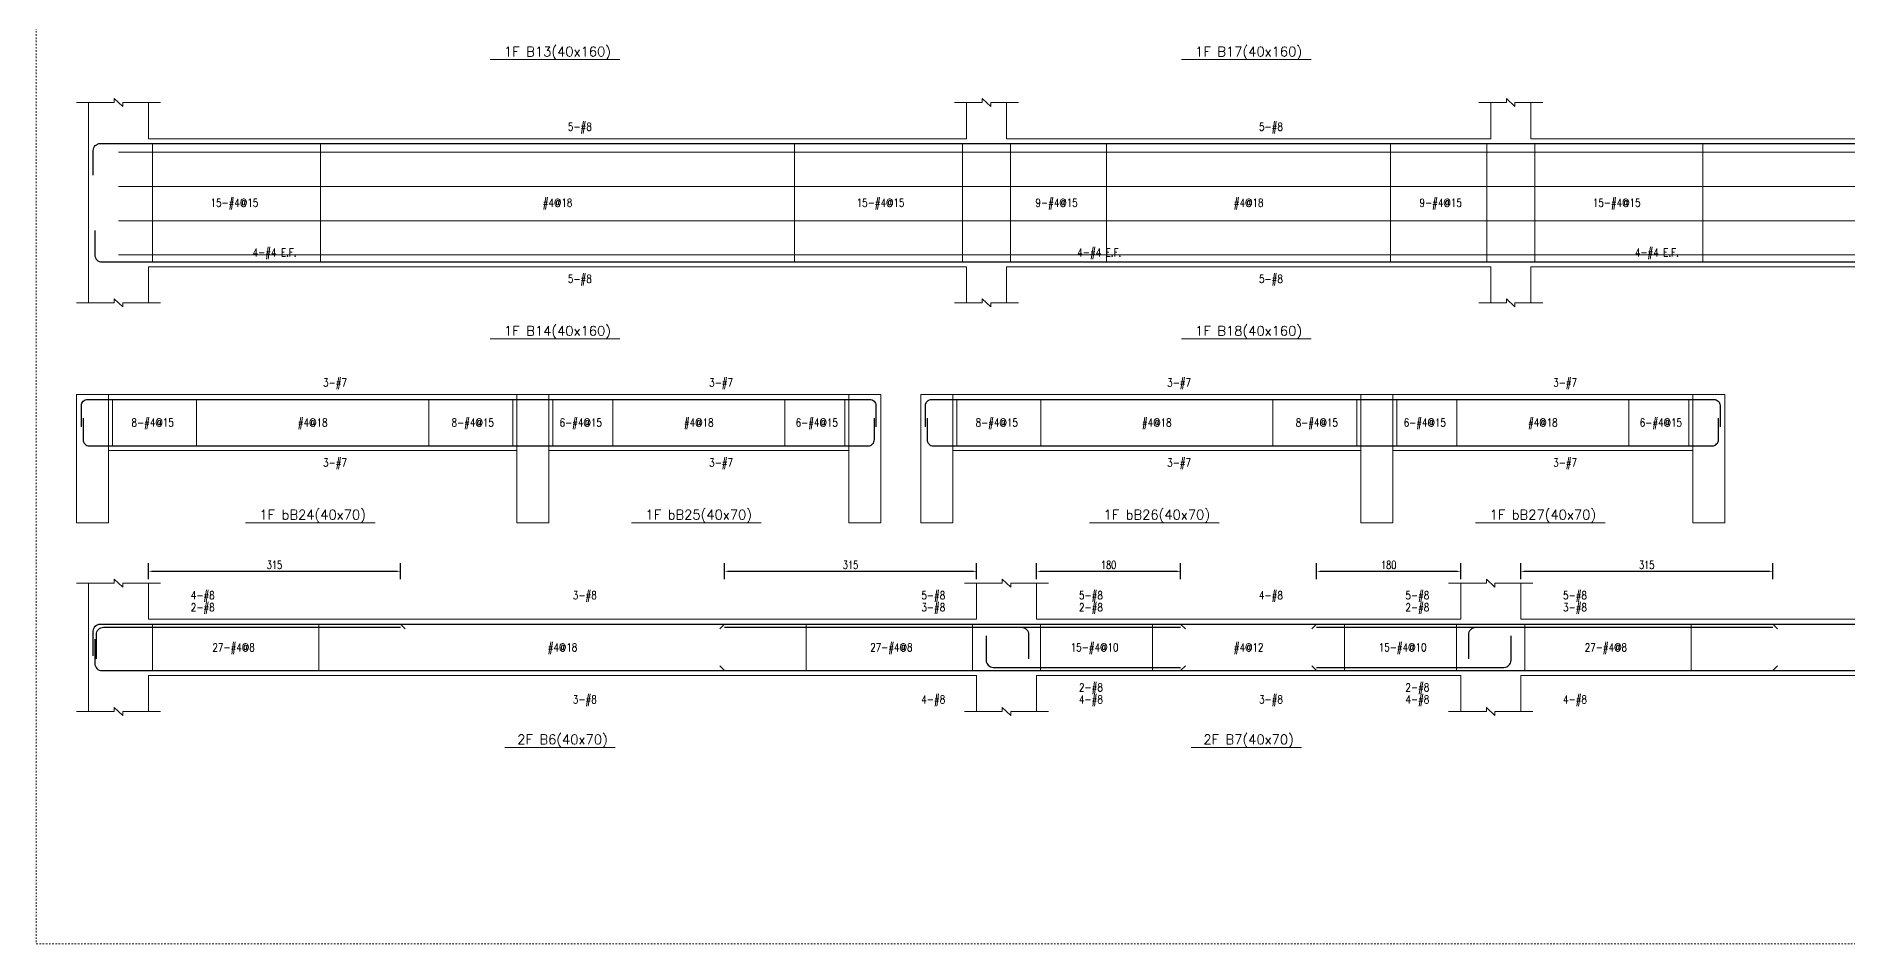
# Model space of a CAD drawing. Header units: millimetres. Extents: x 50 to 17750, y -6050 to -1000.
# Drawn here: x 50 to 2314, y -3500 to -2367 of the extents above; entities that cross this region are included whole.
import ezdxf
from ezdxf.enums import TextEntityAlignment as Align

# ---------------------------------------------------------------- set-up
doc = ezdxf.new("R2010")
doc.units = ezdxf.units.MM
doc.linetypes.add('DOT', pattern=[4, 2, -2])
for name, color, linetype in [('主筋文字', 3, 'Continuous'), ('主筋文字引線', 3, 'Continuous'), ('主筋線', 1, 'Continuous'), ('剪力筋文字', 3, 'Continuous'), ('剪力筋文字引線', 3, 'Continuous'), ('剪力筋線', 3, 'Continuous'), ('圖框', 132, 'DOT'), ('尺寸標註-字串', 4, 'Continuous'), ('扭力筋文字', 3, 'Continuous'), ('扭力筋文字引線', 3, 'Continuous'), ('扭力筋線', 2, 'Continuous'), ('梁柱截斷記號', 3, 'Continuous'), ('梁跨名稱', 3, 'Continuous'), ('梁跨名稱底線', 3, 'Continuous'), ('邊界線', 3, 'Continuous'), ('邊界線-梁支撐外線', 3, 'Continuous')]:
    doc.layers.add(name, color=color, linetype=linetype)
doc.styles.add('note', font='romans', dxfattribs={"width": 0.75, "height": 10})
doc.styles.add('romanc', font='romanc.shx', dxfattribs={"height": 0.2, "bigfont": 'chineset.shx'})
doc.styles.add('romans', font='romans.shx', dxfattribs={"height": 0.2, "bigfont": 'chineset.shx'})
doc.dimstyles.new('BeamRebarDim', dxfattribs={"dimtxt": 12, "dimasz": 4.5, "dimexe": 10, "dimexo": 1, "dimgap": 3, "dimtad": 1, "dimdec": 0, "dimdsep": 46, "dimtxsty": 'note', "dimcen": 2.5, "dimclrd": 256, "dimclre": 256, "dimclrt": 256, "dimadec": 0, "dimazin": 0, "dimtfac": 1, "dimtmove": 0, "dimatfit": 3, "dimfxl": 1, "dimtolj": 1, "dimarcsym": 0})

# ---------------------------------------------------------------- blocks, each defined once
blk = doc.blocks.new('*D18')
at = {"layer": 'Defpoints', "color": 0}
for p in [(190.234375, -3045.84375), (505.234375, -3034.84375), (505.234375, -3045.84375)]:
    blk.add_point(p, dxfattribs=at)
at = {"layer": '尺寸標註-字串', "lineweight": -2}
for p, q in [((190.234375, -3044.84375), (190.234375, -3024.84375)), ((505.234375, -3044.84375), (505.234375, -3024.84375)), ((194.734375, -3034.84375), (500.734375, -3034.84375))]:
    blk.add_line(p, q, dxfattribs=at)
at = {"layer": '尺寸標註-字串'}
for points in [[(194.734375, -3034.09375), (194.734375, -3035.59375), (190.234375, -3034.84375)], [(500.734375, -3035.59375), (500.734375, -3034.09375), (505.234375, -3034.84375)]]:
    blk.add_solid(points, dxfattribs=at)
at = {"layer": '尺寸標註-字串', "insert": (347.734375, -3026.79875), "char_height": 10, "attachment_point": 5, "style": 'note'}
blk.add_mtext('\\A1;315', dxfattribs=at)
blk = doc.blocks.new('*D19')
at = {"layer": 'Defpoints', "color": 0}
for p in [(910.234375, -3045.84375), (1225.234375, -3034.84375), (1225.234375, -3045.84375)]:
    blk.add_point(p, dxfattribs=at)
at = {"layer": '尺寸標註-字串', "lineweight": -2}
for p, q in [((910.234375, -3044.84375), (910.234375, -3024.84375)), ((1225.234375, -3044.84375), (1225.234375, -3024.84375)), ((914.734375, -3034.84375), (1220.734375, -3034.84375))]:
    blk.add_line(p, q, dxfattribs=at)
at = {"layer": '尺寸標註-字串'}
for points in [[(914.734375, -3034.09375), (914.734375, -3035.59375), (910.234375, -3034.84375)], [(1220.734375, -3035.59375), (1220.734375, -3034.09375), (1225.234375, -3034.84375)]]:
    blk.add_solid(points, dxfattribs=at)
at = {"layer": '尺寸標註-字串', "insert": (1067.734375, -3026.79875), "char_height": 10, "attachment_point": 5, "style": 'note'}
blk.add_mtext('\\A1;315', dxfattribs=at)
blk = doc.blocks.new('*D20')
at = {"layer": 'Defpoints', "color": 0}
for p in [(1300.234375, -3045.84375), (1480.234375, -3034.84375), (1480.234375, -3045.84375)]:
    blk.add_point(p, dxfattribs=at)
at = {"layer": '尺寸標註-字串', "lineweight": -2}
for p, q in [((1300.234375, -3044.84375), (1300.234375, -3024.84375)), ((1480.234375, -3044.84375), (1480.234375, -3024.84375)), ((1304.734375, -3034.84375), (1475.734375, -3034.84375))]:
    blk.add_line(p, q, dxfattribs=at)
at = {"layer": '尺寸標註-字串'}
for points in [[(1304.734375, -3034.09375), (1304.734375, -3035.59375), (1300.234375, -3034.84375)], [(1475.734375, -3035.59375), (1475.734375, -3034.09375), (1480.234375, -3034.84375)]]:
    blk.add_solid(points, dxfattribs=at)
at = {"layer": '尺寸標註-字串', "insert": (1390.234375, -3026.79875), "char_height": 10, "attachment_point": 5, "style": 'note'}
blk.add_mtext('\\A1;180', dxfattribs=at)
blk = doc.blocks.new('*D21')
at = {"layer": 'Defpoints', "color": 0}
for p in [(1650.234375, -3045.84375), (1830.234375, -3034.84375), (1830.234375, -3045.84375)]:
    blk.add_point(p, dxfattribs=at)
at = {"layer": '尺寸標註-字串', "lineweight": -2}
for p, q in [((1650.234375, -3044.84375), (1650.234375, -3024.84375)), ((1830.234375, -3044.84375), (1830.234375, -3024.84375)), ((1654.734375, -3034.84375), (1825.734375, -3034.84375))]:
    blk.add_line(p, q, dxfattribs=at)
at = {"layer": '尺寸標註-字串'}
for points in [[(1654.734375, -3034.09375), (1654.734375, -3035.59375), (1650.234375, -3034.84375)], [(1825.734375, -3035.59375), (1825.734375, -3034.09375), (1830.234375, -3034.84375)]]:
    blk.add_solid(points, dxfattribs=at)
at = {"layer": '尺寸標註-字串', "insert": (1740.234375, -3026.79875), "char_height": 10, "attachment_point": 5, "style": 'note'}
blk.add_mtext('\\A1;180', dxfattribs=at)
blk = doc.blocks.new('*D22')
at = {"layer": 'Defpoints', "color": 0}
for p in [(1905.234375, -3045.84375), (2220.234375, -3034.84375), (2220.234375, -3045.84375)]:
    blk.add_point(p, dxfattribs=at)
at = {"layer": '尺寸標註-字串', "lineweight": -2}
for p, q in [((1905.234375, -3044.84375), (1905.234375, -3024.84375)), ((2220.234375, -3044.84375), (2220.234375, -3024.84375)), ((1909.734375, -3034.84375), (2215.734375, -3034.84375))]:
    blk.add_line(p, q, dxfattribs=at)
at = {"layer": '尺寸標註-字串'}
for points in [[(1909.734375, -3034.09375), (1909.734375, -3035.59375), (1905.234375, -3034.84375)], [(2215.734375, -3035.59375), (2215.734375, -3034.09375), (2220.234375, -3034.84375)]]:
    blk.add_solid(points, dxfattribs=at)
at = {"layer": '尺寸標註-字串', "insert": (2062.734375, -3026.79875), "char_height": 10, "attachment_point": 5, "style": 'note'}
blk.add_mtext('\\A1;315', dxfattribs=at)

msp = doc.modelspace()

# ---------------------------------------------------------------- linework, layer by layer
at = {"layer": '主筋文字引線', "lineweight": 5}
for points in [[(701.5, -2500.5, 0, 1.5, 0), (701.5, -2496, 0, 0, 0), (701.5, -2479.5, 0, 0, 0), (711.5, -2479.5, 0, 0, 0)], [(1565.2, -2500.5, 0, 1.5, 0), (1565.2, -2496, 0, 0, 0), (1565.2, -2479.5, 0, 0, 0), (1575.2, -2479.5, 0, 0, 0)], [(701.5, -2648.5, 0, 1.5, 0), (701.5, -2653, 0, 0, 0), (701.5, -2669.5, 0, 0, 0), (711.5, -2669.5, 0, 0, 0)], [(1565.2, -2648.5, 0, 1.5, 0), (1565.2, -2653, 0, 0, 0), (1565.2, -2669.5, 0, 0, 0), (1575.2, -2669.5, 0, 0, 0)], [(395.5, -2820.1, 0, 1.5, 0), (395.5, -2815.6, 0, 0, 0), (395.5, -2799.1, 0, 0, 0), (405.5, -2799.1, 0, 0, 0)], [(878, -2820.1, 0, 1.5, 0), (878, -2815.6, 0, 0, 0), (878, -2799.1, 0, 0, 0), (888, -2799.1, 0, 0, 0)], [(1450.4, -2820.1, 0, 1.5, 0), (1450.4, -2815.6, 0, 0, 0), (1450.4, -2799.1, 0, 0, 0), (1460.4, -2799.1, 0, 0, 0)], [(1932.9, -2820.1, 0, 1.5, 0), (1932.9, -2815.6, 0, 0, 0), (1932.9, -2799.1, 0, 0, 0), (1942.9, -2799.1, 0, 0, 0)], [(395.5, -2878.1, 0, 1.5, 0), (395.5, -2882.6, 0, 0, 0), (395.5, -2899.1, 0, 0, 0), (405.5, -2899.1, 0, 0, 0)], [(878, -2878.1, 0, 1.5, 0), (878, -2882.6, 0, 0, 0), (878, -2899.1, 0, 0, 0), (888, -2899.1, 0, 0, 0)], [(1450.4, -2878.1, 0, 1.5, 0), (1450.4, -2882.6, 0, 0, 0), (1450.4, -2899.1, 0, 0, 0), (1460.4, -2899.1, 0, 0, 0)], [(1932.9, -2878.1, 0, 1.5, 0), (1932.9, -2882.6, 0, 0, 0), (1932.9, -2899.1, 0, 0, 0), (1942.9, -2899.1, 0, 0, 0)], [(230.2, -3100.8, 0, 1.5, 0), (230.2, -3096.3, 0, 0, 0), (230.2, -3064.8, 0, 0, 0), (240.2, -3064.8, 0, 0, 0)], [(707.7, -3100.8, 0, 1.5, 0), (707.7, -3096.3, 0, 0, 0), (707.7, -3064.8, 0, 0, 0), (717.7, -3064.8, 0, 0, 0)], [(1140.2, -3100.8, 0, 1.5, 0), (1140.2, -3096.3, 0, 0, 0), (1140.2, -3064.8, 0, 0, 0), (1153.2, -3064.8, 0, 0, 0)], [(1340.2, -3100.8, 0, 1.5, 0), (1340.2, -3096.3, 0, 0, 0), (1340.2, -3064.8, 0, 0, 0), (1350.2, -3064.8, 0, 0, 0)], [(1565.2, -3100.8, 0, 1.5, 0), (1565.2, -3096.3, 0, 0, 0), (1565.2, -3064.8, 0, 0, 0), (1575.2, -3064.8, 0, 0, 0)], [(1745.2, -3100.8, 0, 1.5, 0), (1745.2, -3096.3, 0, 0, 0), (1745.2, -3064.8, 0, 0, 0), (1758.2, -3064.8, 0, 0, 0)], [(1945.2, -3100.8, 0, 1.5, 0), (1945.2, -3096.3, 0, 0, 0), (1945.2, -3064.8, 0, 0, 0), (1955.2, -3064.8, 0, 0, 0)], [(230.2, -3104.8, 0, 1.5, 0), (230.2, -3100.3, 0, 0, 0), (230.2, -3079.8, 0, 0, 0), (240.2, -3079.8, 0, 0, 0)], [(1140.2, -3104.8, 0, 1.5, 0), (1140.2, -3100.3, 0, 0, 0), (1140.2, -3079.8, 0, 0, 0), (1153.2, -3079.8, 0, 0, 0)], [(1340.2, -3104.8, 0, 1.5, 0), (1340.2, -3100.3, 0, 0, 0), (1340.2, -3079.8, 0, 0, 0), (1350.2, -3079.8, 0, 0, 0)], [(1745.2, -3104.8, 0, 1.5, 0), (1745.2, -3100.3, 0, 0, 0), (1745.2, -3079.8, 0, 0, 0), (1758.2, -3079.8, 0, 0, 0)], [(1945.2, -3104.8, 0, 1.5, 0), (1945.2, -3100.3, 0, 0, 0), (1945.2, -3079.8, 0, 0, 0), (1955.2, -3079.8, 0, 0, 0)], [(707.7, -3158.8, 0, 1.5, 0), (707.7, -3163.3, 0, 0, 0), (707.7, -3194.8, 0, 0, 0), (717.7, -3194.8, 0, 0, 0)], [(1140.2, -3158.8, 0, 1.5, 0), (1140.2, -3163.3, 0, 0, 0), (1140.2, -3194.8, 0, 0, 0), (1153.2, -3194.8, 0, 0, 0)], [(1340.2, -3154.8, 0, 1.5, 0), (1340.2, -3159.3, 0, 0, 0), (1340.2, -3179.8, 0, 0, 0), (1350.2, -3179.8, 0, 0, 0)], [(1340.2, -3158.8, 0, 1.5, 0), (1340.2, -3163.3, 0, 0, 0), (1340.2, -3194.8, 0, 0, 0), (1350.2, -3194.8, 0, 0, 0)], [(1565.2, -3158.8, 0, 1.5, 0), (1565.2, -3163.3, 0, 0, 0), (1565.2, -3194.8, 0, 0, 0), (1575.2, -3194.8, 0, 0, 0)], [(1745.2, -3154.8, 0, 1.5, 0), (1745.2, -3159.3, 0, 0, 0), (1745.2, -3179.8, 0, 0, 0), (1758.2, -3179.8, 0, 0, 0)], [(1745.2, -3158.8, 0, 1.5, 0), (1745.2, -3163.3, 0, 0, 0), (1745.2, -3194.8, 0, 0, 0), (1758.2, -3194.8, 0, 0, 0)], [(1945.2, -3158.8, 0, 1.5, 0), (1945.2, -3163.3, 0, 0, 0), (1945.2, -3194.8, 0, 0, 0), (1955.2, -3194.8, 0, 0, 0)]]:
    msp.add_lwpolyline(points, format="xyseb", dxfattribs=at)
at = {"layer": '主筋線', "lineweight": 30}
for points in [[(121.2, -2539.9), (121.2, -2509.4, -0.414214), (130.1, -2500.5), (190.2, -2500.5)], [(123.2, -2609.2), (123.2, -2639.6, 0.414214), (132.1, -2648.5), (190.2, -2648.5)], [(106.5, -2854.5), (106.5, -2827.8, -0.414214), (114.3, -2820.1), (140.5, -2820.1)], [(1065.5, -2820.1), (1091.7, -2820.1, -0.414214), (1099.5, -2827.8), (1099.5, -2854.5)], [(1161.4, -2854.5), (1161.4, -2827.8, -0.414214), (1169.2, -2820.1), (1195.4, -2820.1)], [(2120.4, -2820.1), (2146.6, -2820.1, -0.414214), (2154.4, -2827.8), (2154.4, -2854.5)], [(108.5, -2843.7), (108.5, -2870.3, 0.414214), (116.3, -2878.1), (140.5, -2878.1)], [(1065.5, -2878.1), (1089.7, -2878.1, 0.414214), (1097.5, -2870.3), (1097.5, -2843.7)], [(1163.4, -2843.7), (1163.4, -2870.3, 0.414214), (1171.2, -2878.1), (1195.4, -2878.1)], [(2120.4, -2878.1), (2144.6, -2878.1, 0.414214), (2152.4, -2870.3), (2152.4, -2843.7)], [(121.2, -3140.2), (121.2, -3109.7, -0.414214), (130.1, -3100.8), (190.2, -3100.8)], [(123.2, -3119.5), (123.2, -3150, 0.414214), (132.1, -3158.8), (190.2, -3158.8)], [(125.2, -3144.2), (125.2, -3113.7, -0.414214), (134.1, -3104.8), (190.2, -3104.8)], [(1225.2, -3104.8), (1281.3, -3104.8, -0.414214), (1290.2, -3113.7), (1290.2, -3144.2)], [(1237.2, -3115.5), (1237.2, -3146, 0.414214), (1246.1, -3154.8), (1300.2, -3154.8)], [(1830.2, -3154.8), (1884.3, -3154.8, 0.414214), (1893.2, -3146), (1893.2, -3115.5)], [(1840.2, -3144.2), (1840.2, -3113.7, -0.414214), (1849.1, -3104.8), (1905.2, -3104.8)]]:
    msp.add_lwpolyline(points, format="xyb", dxfattribs=at)
for points in [[(190.2, -2500.5), (1212.7, -2500.5)], [(1212.7, -2500.5), (1262.7, -2500.5)], [(1212.7, -2500.5), (1262.7, -2500.5)], [(1262.7, -2500.5), (1867.7, -2500.5)], [(1867.7, -2500.5), (1917.7, -2500.5)], [(1867.7, -2500.5), (1917.7, -2500.5)], [(1917.7, -2500.5), (2940.2, -2500.5)], [(190.2, -2648.5), (1212.7, -2648.5)], [(1212.7, -2648.5), (1262.7, -2648.5)], [(1212.7, -2648.5), (1262.7, -2648.5)], [(1262.7, -2648.5), (1867.7, -2648.5)], [(1867.7, -2648.5), (1917.7, -2648.5)], [(1867.7, -2648.5), (1917.7, -2648.5)], [(1917.7, -2648.5), (2940.2, -2648.5)], [(140.5, -2820.1), (650.5, -2820.1)], [(650.5, -2820.1), (690.5, -2820.1)], [(650.5, -2820.1), (690.5, -2820.1)], [(690.5, -2820.1), (1065.5, -2820.1)], [(1195.4, -2820.1), (1705.4, -2820.1)], [(1705.4, -2820.1), (1745.4, -2820.1)], [(1705.4, -2820.1), (1745.4, -2820.1)], [(1745.4, -2820.1), (2120.4, -2820.1)], [(140.5, -2878.1), (650.5, -2878.1)], [(650.5, -2878.1), (690.5, -2878.1)], [(650.5, -2878.1), (690.5, -2878.1)], [(690.5, -2878.1), (1065.5, -2878.1)], [(1195.4, -2878.1), (1705.4, -2878.1)], [(1705.4, -2878.1), (1745.4, -2878.1)], [(1705.4, -2878.1), (1745.4, -2878.1)], [(1745.4, -2878.1), (2120.4, -2878.1)], [(190.2, -3100.8), (505.2, -3100.8)], [(505.2, -3100.8), (910.2, -3100.8)], [(505.2, -3100.8), (511.2, -3106.8)], [(910.2, -3100.8), (904.2, -3106.8)], [(910.2, -3100.8), (1225.2, -3100.8)], [(1225.2, -3100.8), (1300.2, -3100.8)], [(1225.2, -3100.8), (1300.2, -3100.8)], [(1300.2, -3100.8), (1480.2, -3100.8)], [(1480.2, -3100.8), (1650.2, -3100.8)], [(1480.2, -3100.8), (1486.2, -3106.8)], [(1650.2, -3100.8), (1644.2, -3106.8)], [(1650.2, -3100.8), (1830.2, -3100.8)], [(1830.2, -3100.8), (1905.2, -3100.8)], [(1830.2, -3100.8), (1905.2, -3100.8)], [(1905.2, -3100.8), (2220.2, -3100.8)], [(2220.2, -3100.8), (2625.2, -3100.8)], [(2220.2, -3100.8), (2226.2, -3106.8)], [(190.2, -3104.8), (505.2, -3104.8)], [(910.2, -3104.8), (1225.2, -3104.8)], [(1225.2, -3104.8), (1300.2, -3104.8)], [(1225.2, -3104.8), (1300.2, -3104.8)], [(1300.2, -3104.8), (1480.2, -3104.8)], [(1650.2, -3104.8), (1830.2, -3104.8)], [(1830.2, -3104.8), (1905.2, -3104.8)], [(1830.2, -3104.8), (1905.2, -3104.8)], [(1905.2, -3104.8), (2220.2, -3104.8)], [(190.2, -3158.8), (910.2, -3158.8)], [(910.2, -3158.8), (904.2, -3152.8)], [(910.2, -3158.8), (1225.2, -3158.8)], [(1225.2, -3158.8), (1300.2, -3158.8)], [(1225.2, -3158.8), (1300.2, -3158.8)], [(1300.2, -3154.8), (1480.2, -3154.8)], [(1300.2, -3158.8), (1480.2, -3158.8)], [(1480.2, -3158.8), (1486.2, -3152.8)], [(1480.2, -3158.8), (1650.2, -3158.8)], [(1650.2, -3158.8), (1644.2, -3152.8)], [(1650.2, -3154.8), (1830.2, -3154.8)], [(1650.2, -3158.8), (1830.2, -3158.8)], [(1830.2, -3158.8), (1905.2, -3158.8)], [(1830.2, -3158.8), (1905.2, -3158.8)], [(1905.2, -3158.8), (2220.2, -3158.8)], [(2220.2, -3158.8), (2226.2, -3152.8)], [(2220.2, -3158.8), (2940.2, -3158.8)]]:
    msp.add_lwpolyline(points, dxfattribs=at)
at = {"layer": '剪力筋文字引線', "lineweight": 5}
for points in [[(195.2, -2574.5, 0, 1.5, 0), (199.7, -2574.5, 0, 0, 0), (261.7, -2574.5, 0, 0, 0)], [(405.2, -2574.5, 0, 1.5, 0), (400.7, -2574.5, 0, 0, 0), (333.7, -2574.5, 0, 0, 0)], [(405.2, -2574.5, 0, 1.5, 0), (409.7, -2574.5, 0, 0, 0), (677.5, -2574.5, 0, 0, 0)], [(997.7, -2574.5, 0, 1.5, 0), (993.2, -2574.5, 0, 0, 0), (725.5, -2574.5, 0, 0, 0)], [(997.7, -2574.5, 0, 1.5, 0), (1002.2, -2574.5, 0, 0, 0), (1069.2, -2574.5, 0, 0, 0)], [(1207.7, -2574.5, 0, 1.5, 0), (1203.2, -2574.5, 0, 0, 0), (1141.2, -2574.5, 0, 0, 0)], [(1267.7, -2574.5, 0, 1.5, 0), (1272.2, -2574.5, 0, 0, 0), (1293.2, -2574.5, 0, 0, 0)], [(1387.7, -2574.5, 0, 1.5, 0), (1383.2, -2574.5, 0, 0, 0), (1357.2, -2574.5, 0, 0, 0)], [(1387.7, -2574.5, 0, 1.5, 0), (1392.2, -2574.5, 0, 0, 0), (1541.2, -2574.5, 0, 0, 0)], [(1742.7, -2574.5, 0, 1.5, 0), (1738.2, -2574.5, 0, 0, 0), (1589.2, -2574.5, 0, 0, 0)], [(1742.7, -2574.5, 0, 1.5, 0), (1747.2, -2574.5, 0, 0, 0), (1773.2, -2574.5, 0, 0, 0)], [(1862.7, -2574.5, 0, 1.5, 0), (1858.2, -2574.5, 0, 0, 0), (1837.2, -2574.5, 0, 0, 0)], [(1922.7, -2574.5, 0, 1.5, 0), (1927.2, -2574.5, 0, 0, 0), (1989.2, -2574.5, 0, 0, 0)], [(2132.7, -2574.5, 0, 1.5, 0), (2128.2, -2574.5, 0, 0, 0), (2061.2, -2574.5, 0, 0, 0)], [(2132.7, -2574.5, 0, 1.5, 0), (2137.2, -2574.5, 0, 0, 0), (2405, -2574.5, 0, 0, 0)], [(145.5, -2849.1, 0, 1.5, 0), (150, -2849.1, 0, 0, 0), (163.5, -2849.1, 0, 0, 0)], [(250.5, -2849.1, 0, 1.5, 0), (246, -2849.1, 0, 0, 0), (227.5, -2849.1, 0, 0, 0)], [(250.5, -2849.1, 0, 1.5, 0), (255, -2849.1, 0, 0, 0), (371.5, -2849.1, 0, 0, 0)], [(540.5, -2849.1, 0, 1.5, 0), (536, -2849.1, 0, 0, 0), (419.5, -2849.1, 0, 0, 0)], [(540.5, -2849.1, 0, 1.5, 0), (545, -2849.1, 0, 0, 0), (563.5, -2849.1, 0, 0, 0)], [(645.5, -2849.1, 0, 1.5, 0), (641, -2849.1, 0, 0, 0), (627.5, -2849.1, 0, 0, 0)], [(695.5, -2849.1, 0, 1.5, 0), (700, -2849.1, 0, 0, 0), (698.5, -2849.1, 0, 0, 0)], [(770.5, -2849.1, 0, 1.5, 0), (766, -2849.1, 0, 0, 0), (762.5, -2849.1, 0, 0, 0)], [(770.5, -2849.1, 0, 1.5, 0), (775, -2849.1, 0, 0, 0), (854, -2849.1, 0, 0, 0)], [(985.5, -2849.1, 0, 1.5, 0), (981, -2849.1, 0, 0, 0), (902, -2849.1, 0, 0, 0)], [(985.5, -2849.1, 0, 1.5, 0), (990, -2849.1, 0, 0, 0), (993.5, -2849.1, 0, 0, 0)], [(1060.5, -2849.1, 0, 1.5, 0), (1056, -2849.1, 0, 0, 0), (1057.5, -2849.1, 0, 0, 0)], [(1200.4, -2849.1, 0, 1.5, 0), (1204.9, -2849.1, 0, 0, 0), (1218.4, -2849.1, 0, 0, 0)], [(1305.4, -2849.1, 0, 1.5, 0), (1300.9, -2849.1, 0, 0, 0), (1282.4, -2849.1, 0, 0, 0)], [(1305.4, -2849.1, 0, 1.5, 0), (1309.9, -2849.1, 0, 0, 0), (1426.4, -2849.1, 0, 0, 0)], [(1595.4, -2849.1, 0, 1.5, 0), (1590.9, -2849.1, 0, 0, 0), (1474.4, -2849.1, 0, 0, 0)], [(1595.4, -2849.1, 0, 1.5, 0), (1599.9, -2849.1, 0, 0, 0), (1618.4, -2849.1, 0, 0, 0)], [(1700.4, -2849.1, 0, 1.5, 0), (1695.9, -2849.1, 0, 0, 0), (1682.4, -2849.1, 0, 0, 0)], [(1750.4, -2849.1, 0, 1.5, 0), (1754.9, -2849.1, 0, 0, 0), (1753.4, -2849.1, 0, 0, 0)], [(1825.4, -2849.1, 0, 1.5, 0), (1820.9, -2849.1, 0, 0, 0), (1817.4, -2849.1, 0, 0, 0)], [(1825.4, -2849.1, 0, 1.5, 0), (1829.9, -2849.1, 0, 0, 0), (1908.9, -2849.1, 0, 0, 0)], [(2040.4, -2849.1, 0, 1.5, 0), (2035.9, -2849.1, 0, 0, 0), (1956.9, -2849.1, 0, 0, 0)], [(2040.4, -2849.1, 0, 1.5, 0), (2044.9, -2849.1, 0, 0, 0), (2048.4, -2849.1, 0, 0, 0)], [(2115.4, -2849.1, 0, 1.5, 0), (2110.9, -2849.1, 0, 0, 0), (2112.4, -2849.1, 0, 0, 0)], [(195.2, -3129.8, 0, 1.5, 0), (199.7, -3129.8, 0, 0, 0), (264.7, -3129.8, 0, 0, 0)], [(403.2, -3129.8, 0, 1.5, 0), (398.7, -3129.8, 0, 0, 0), (328.7, -3129.8, 0, 0, 0)], [(403.2, -3129.8, 0, 1.5, 0), (407.7, -3129.8, 0, 0, 0), (683.7, -3129.8, 0, 0, 0)], [(1012.2, -3129.8, 0, 1.5, 0), (1007.7, -3129.8, 0, 0, 0), (731.7, -3129.8, 0, 0, 0)], [(1012.2, -3129.8, 0, 1.5, 0), (1016.7, -3129.8, 0, 0, 0), (1086.7, -3129.8, 0, 0, 0)], [(1220.2, -3129.8, 0, 1.5, 0), (1215.7, -3129.8, 0, 0, 0), (1150.7, -3129.8, 0, 0, 0)], [(1305.2, -3129.8, 0, 1.5, 0), (1309.7, -3129.8, 0, 0, 0), (1336.7, -3129.8, 0, 0, 0)], [(1445.2, -3129.8, 0, 1.5, 0), (1440.7, -3129.8, 0, 0, 0), (1408.7, -3129.8, 0, 0, 0)], [(1445.2, -3129.8, 0, 1.5, 0), (1449.7, -3129.8, 0, 0, 0), (1541.2, -3129.8, 0, 0, 0)], [(1685.2, -3129.8, 0, 1.5, 0), (1680.7, -3129.8, 0, 0, 0), (1589.2, -3129.8, 0, 0, 0)], [(1685.2, -3129.8, 0, 1.5, 0), (1689.7, -3129.8, 0, 0, 0), (1721.7, -3129.8, 0, 0, 0)], [(1825.2, -3129.8, 0, 1.5, 0), (1820.7, -3129.8, 0, 0, 0), (1793.7, -3129.8, 0, 0, 0)], [(1910.2, -3129.8, 0, 1.5, 0), (1914.7, -3129.8, 0, 0, 0), (1979.7, -3129.8, 0, 0, 0)], [(2118.2, -3129.8, 0, 1.5, 0), (2113.7, -3129.8, 0, 0, 0), (2043.7, -3129.8, 0, 0, 0)], [(2118.2, -3129.8, 0, 1.5, 0), (2122.7, -3129.8, 0, 0, 0), (2398.7, -3129.8, 0, 0, 0)]]:
    msp.add_lwpolyline(points, format="xyseb", dxfattribs=at)
at = {"layer": '剪力筋線', "lineweight": 5}
for points in [[(195.2, -2500.4), (195.2, -2648.7)], [(405.2, -2500.4), (405.2, -2648.7)], [(997.7, -2500.4), (997.7, -2648.7)], [(1207.7, -2500.4), (1207.7, -2648.7)], [(1267.7, -2500.4), (1267.7, -2648.7)], [(1387.7, -2500.4), (1387.7, -2648.7)], [(1742.7, -2500.4), (1742.7, -2648.7)], [(1862.7, -2500.4), (1862.7, -2648.7)], [(1922.7, -2500.4), (1922.7, -2648.7)], [(2132.7, -2500.4), (2132.7, -2648.7)], [(145.5, -2819.9), (145.5, -2878.2)], [(250.5, -2819.9), (250.5, -2878.2)], [(540.5, -2819.9), (540.5, -2878.2)], [(645.5, -2819.9), (645.5, -2878.2)], [(695.5, -2819.9), (695.5, -2878.2)], [(770.5, -2819.9), (770.5, -2878.2)], [(985.5, -2819.9), (985.5, -2878.2)], [(1060.5, -2819.9), (1060.5, -2878.2)], [(1200.4, -2819.9), (1200.4, -2878.2)], [(1305.4, -2819.9), (1305.4, -2878.2)], [(1595.4, -2819.9), (1595.4, -2878.2)], [(1700.4, -2819.9), (1700.4, -2878.2)], [(1750.4, -2819.9), (1750.4, -2878.2)], [(1825.4, -2819.9), (1825.4, -2878.2)], [(2040.4, -2819.9), (2040.4, -2878.2)], [(2115.4, -2819.9), (2115.4, -2878.2)], [(195.2, -3100.7), (195.2, -3159)], [(403.2, -3100.7), (403.2, -3159)], [(1012.2, -3100.7), (1012.2, -3159)], [(1220.2, -3100.7), (1220.2, -3159)], [(1305.2, -3100.7), (1305.2, -3159)], [(1445.2, -3100.7), (1445.2, -3159)], [(1685.2, -3100.7), (1685.2, -3159)], [(1825.2, -3100.7), (1825.2, -3159)], [(1910.2, -3100.7), (1910.2, -3159)], [(2118.2, -3100.7), (2118.2, -3159)]]:
    msp.add_lwpolyline(points, dxfattribs=at)
at = {"layer": '圖框', "lineweight": 5}
msp.add_lwpolyline([(50, -3500), (3550, -3500), (3550, -1000), (50, -1000), (50, -3500)], dxfattribs=at)
at = {"layer": '扭力筋文字引線', "lineweight": 5}
for points in [[(302.5, -2511.5, 0, 1.5, 0), (302.5, -2516, 0, 0, 0), (302.5, -2554.2, 0, 1.5, 0), (302.5, -2558.7, 0, 0, 0), (302.5, -2596.9, 0, 1.5, 0), (302.5, -2601.4, 0, 0, 0), (302.5, -2639.5, 0, 1.5, 0), (302.5, -2644, 0, 0, 0), (302.5, -2644.5, 0, 0, 0), (317.5, -2644.5, 0, 0, 0)], [(1333.2, -2511.5, 0, 1.5, 0), (1333.2, -2516, 0, 0, 0), (1333.2, -2554.2, 0, 1.5, 0), (1333.2, -2558.7, 0, 0, 0), (1333.2, -2596.9, 0, 1.5, 0), (1333.2, -2601.4, 0, 0, 0), (1333.2, -2639.5, 0, 1.5, 0), (1333.2, -2644, 0, 0, 0), (1333.2, -2644.5, 0, 0, 0), (1348.2, -2644.5, 0, 0, 0)], [(2030, -2511.5, 0, 1.5, 0), (2030, -2516, 0, 0, 0), (2030, -2554.2, 0, 1.5, 0), (2030, -2558.7, 0, 0, 0), (2030, -2596.9, 0, 1.5, 0), (2030, -2601.4, 0, 0, 0), (2030, -2639.5, 0, 1.5, 0), (2030, -2644, 0, 0, 0), (2030, -2644.5, 0, 0, 0), (2045, -2644.5, 0, 0, 0)]]:
    msp.add_lwpolyline(points, format="xyseb", dxfattribs=at)
at = {"layer": '扭力筋線', "lineweight": 5}
for points in [[(152.7, -2511.5), (1237.7, -2511.5)], [(1237.7, -2511.5), (1892.7, -2511.5)], [(1892.7, -2511.5), (2977.7, -2511.5)], [(152.7, -2554.2), (1237.7, -2554.2)], [(1237.7, -2554.2), (1892.7, -2554.2)], [(1892.7, -2554.2), (2977.7, -2554.2)], [(152.7, -2596.9), (1237.7, -2596.9)], [(1237.7, -2596.9), (1892.7, -2596.9)], [(1892.7, -2596.9), (2977.7, -2596.9)], [(152.7, -2639.5), (1237.7, -2639.5)], [(1237.7, -2639.5), (1892.7, -2639.5)], [(1892.7, -2639.5), (2977.7, -2639.5)]]:
    msp.add_lwpolyline(points, dxfattribs=at)
at = {"layer": '梁柱截斷記號', "lineweight": 5}
for points in [[(100.2, -2449.5), (147.3, -2449.5), (147.3, -2444.5), (158.1, -2454.5), (158.1, -2449.5), (205.2, -2449.5)], [(1197.7, -2449.5), (1232.3, -2449.5), (1232.3, -2444.5), (1243.1, -2454.5), (1243.1, -2449.5), (1277.7, -2449.5)], [(1852.7, -2449.5), (1887.3, -2449.5), (1887.3, -2444.5), (1898.1, -2454.5), (1898.1, -2449.5), (1932.7, -2449.5)], [(100.2, -2699.5), (147.3, -2699.5), (147.3, -2694.5), (158.1, -2704.5), (158.1, -2699.5), (205.2, -2699.5)], [(1197.7, -2699.5), (1232.3, -2699.5), (1232.3, -2694.5), (1243.1, -2704.5), (1243.1, -2699.5), (1277.7, -2699.5)], [(1852.7, -2699.5), (1887.3, -2699.5), (1887.3, -2694.5), (1898.1, -2704.5), (1898.1, -2699.5), (1932.7, -2699.5)], [(100.2, -3049.8), (147.3, -3049.8), (147.3, -3044.8), (158.1, -3054.8), (158.1, -3049.8), (205.2, -3049.8)], [(1210.2, -3049.8), (1257.3, -3049.8), (1257.3, -3044.8), (1268.1, -3054.8), (1268.1, -3049.8), (1315.2, -3049.8)], [(1815.2, -3049.8), (1862.3, -3049.8), (1862.3, -3044.8), (1873.1, -3054.8), (1873.1, -3049.8), (1920.2, -3049.8)], [(100.2, -3209.8), (147.3, -3209.8), (147.3, -3204.8), (158.1, -3214.8), (158.1, -3209.8), (205.2, -3209.8)], [(1210.2, -3209.8), (1257.3, -3209.8), (1257.3, -3204.8), (1268.1, -3214.8), (1268.1, -3209.8), (1315.2, -3209.8)], [(1815.2, -3209.8), (1862.3, -3209.8), (1862.3, -3204.8), (1873.1, -3214.8), (1873.1, -3209.8), (1920.2, -3209.8)]]:
    msp.add_lwpolyline(points, dxfattribs=at)
at = {"layer": '梁跨名稱底線', "lineweight": 5}
for points in [[(617.5, -2395.7), (779.5, -2395.7)], [(1481.2, -2395.7), (1643.2, -2395.7)], [(617.5, -2744.5), (779.5, -2744.5)], [(1481.2, -2744.5), (1643.2, -2744.5)], [(311.5, -2974.1), (473.5, -2974.1)], [(794, -2974.1), (956, -2974.1)], [(1366.4, -2974.1), (1528.4, -2974.1)], [(1848.9, -2974.1), (2010.9, -2974.1)], [(635.7, -3254.8), (773.7, -3254.8)], [(1493.2, -3254.8), (1631.2, -3254.8)]]:
    msp.add_lwpolyline(points, dxfattribs=at)
at = {"layer": '邊界線', "lineweight": 5}
for points in [[(115.2, -2494.5), (115.2, -2449.5)], [(190.2, -2449.5), (190.2, -2494.5)], [(1212.7, -2494.5), (1212.7, -2449.5)], [(1262.7, -2494.5), (1262.7, -2449.5)], [(1867.7, -2494.5), (1867.7, -2449.5)], [(1917.7, -2494.5), (1917.7, -2449.5)], [(115.2, -2654.5), (115.2, -2494.5)], [(190.2, -2494.5), (1212.7, -2494.5)], [(1262.7, -2494.5), (1867.7, -2494.5)], [(1917.7, -2494.5), (2940.2, -2494.5)], [(115.2, -2699.5), (115.2, -2654.5)], [(190.2, -2699.5), (190.2, -2654.5)], [(190.2, -2654.5), (1212.7, -2654.5)], [(1212.7, -2699.5), (1212.7, -2654.5)], [(1262.7, -2699.5), (1262.7, -2654.5)], [(1262.7, -2654.5), (1867.7, -2654.5)], [(1867.7, -2699.5), (1867.7, -2654.5)], [(1917.7, -2699.5), (1917.7, -2654.5)], [(1917.7, -2654.5), (2940.2, -2654.5)], [(140.5, -2814.1), (650.5, -2814.1)], [(690.5, -2814.1), (1065.5, -2814.1)], [(1195.4, -2814.1), (1705.4, -2814.1)], [(1745.4, -2814.1), (2120.4, -2814.1)], [(140.5, -2884.1), (650.5, -2884.1)], [(690.5, -2884.1), (1065.5, -2884.1)], [(1195.4, -2884.1), (1705.4, -2884.1)], [(1745.4, -2884.1), (2120.4, -2884.1)], [(115.2, -3094.8), (115.2, -3049.8)], [(190.2, -3049.8), (190.2, -3094.8)], [(1225.2, -3094.8), (1225.2, -3049.8)], [(1300.2, -3094.8), (1300.2, -3049.8)], [(1830.2, -3094.8), (1830.2, -3049.8)], [(1905.2, -3094.8), (1905.2, -3049.8)], [(115.2, -3164.8), (115.2, -3094.8)], [(190.2, -3094.8), (1225.2, -3094.8)], [(1300.2, -3094.8), (1830.2, -3094.8)], [(1905.2, -3094.8), (2940.2, -3094.8)], [(115.2, -3209.8), (115.2, -3164.8)], [(190.2, -3209.8), (190.2, -3164.8)], [(190.2, -3164.8), (1225.2, -3164.8)], [(1225.2, -3209.8), (1225.2, -3164.8)], [(1300.2, -3209.8), (1300.2, -3164.8)], [(1300.2, -3164.8), (1830.2, -3164.8)], [(1830.2, -3209.8), (1830.2, -3164.8)], [(1905.2, -3209.8), (1905.2, -3164.8)], [(1905.2, -3164.8), (2940.2, -3164.8)]]:
    msp.add_lwpolyline(points, dxfattribs=at)
at = {"layer": '邊界線-梁支撐外線', "lineweight": 5}
for points in [[(100.5, -2974.1), (140.5, -2974.1), (140.5, -2814.1), (100.5, -2814.1), (100.5, -2974.1)], [(650.5, -2974.1), (690.5, -2974.1), (690.5, -2814.1), (650.5, -2814.1), (650.5, -2974.1)], [(1065.5, -2974.1), (1105.5, -2974.1), (1105.5, -2814.1), (1065.5, -2814.1), (1065.5, -2974.1)], [(1155.4, -2974.1), (1195.4, -2974.1), (1195.4, -2814.1), (1155.4, -2814.1), (1155.4, -2974.1)], [(1705.4, -2974.1), (1745.4, -2974.1), (1745.4, -2814.1), (1705.4, -2814.1), (1705.4, -2974.1)], [(2120.4, -2974.1), (2160.4, -2974.1), (2160.4, -2814.1), (2120.4, -2814.1), (2120.4, -2974.1)]]:
    msp.add_lwpolyline(points, dxfattribs=at)

# ---------------------------------------------------------------- texts
at = {"layer": '主筋文字', "style": 'romans', "width": 0.8}
for s, p in [('5-#8', (714.5, -2479.5)), ('5-#8', (1578.2, -2479.5)), ('5-#8', (714.5, -2669.5)), ('5-#8', (1578.2, -2669.5)), ('3-#7', (408.5, -2799.1)), ('3-#7', (891, -2799.1)), ('3-#7', (1463.4, -2799.1)), ('3-#7', (1945.9, -2799.1)), ('3-#7', (408.5, -2899.1)), ('3-#7', (891, -2899.1)), ('3-#7', (1463.4, -2899.1)), ('3-#7', (1945.9, -2899.1)), ('4-#8', (243.2, -3064.8)), ('2-#8', (243.2, -3079.8)), ('3-#8', (720.7, -3064.8)), ('5-#8', (1156.2, -3064.8)), ('3-#8', (1156.2, -3079.8)), ('5-#8', (1353.2, -3064.8)), ('2-#8', (1353.2, -3079.8)), ('4-#8', (1578.2, -3064.8)), ('5-#8', (1761.2, -3064.8)), ('2-#8', (1761.2, -3079.8)), ('5-#8', (1958.2, -3064.8)), ('3-#8', (1958.2, -3079.8)), ('3-#8', (720.7, -3194.8)), ('4-#8', (1156.2, -3194.8)), ('2-#8', (1353.2, -3179.8)), ('4-#8', (1353.2, -3194.8)), ('3-#8', (1578.2, -3194.8)), ('2-#8', (1761.2, -3179.8)), ('4-#8', (1761.2, -3194.8)), ('4-#8', (1958.2, -3194.8))]:
    msp.add_text(s, height=10, dxfattribs=at).set_placement(p, align=Align.MIDDLE_LEFT)
at = {"layer": '剪力筋文字', "style": 'romans', "width": 0.8}
for s, p in [('15-#4@15', (297.7, -2579.5)), ('#4@18', (701.5, -2579.5)), ('15-#4@15', (1105.2, -2579.5)), ('9-#4@15', (1325.2, -2579.5)), ('#4@18', (1565.2, -2579.5)), ('9-#4@15', (1805.2, -2579.5)), ('15-#4@15', (2025.2, -2579.5)), ('8-#4@15', (195.5, -2854.1)), ('#4@18', (395.5, -2854.1)), ('8-#4@15', (595.5, -2854.1)), ('6-#4@15', (730.5, -2854.1)), ('#4@18', (878, -2854.1)), ('6-#4@15', (1025.5, -2854.1)), ('8-#4@15', (1250.4, -2854.1)), ('#4@18', (1450.4, -2854.1)), ('8-#4@15', (1650.4, -2854.1)), ('6-#4@15', (1785.4, -2854.1)), ('#4@18', (1932.9, -2854.1)), ('6-#4@15', (2080.4, -2854.1)), ('27-#4@8', (296.7, -3134.8)), ('#4@18', (707.7, -3134.8)), ('27-#4@8', (1118.7, -3134.8)), ('15-#4@10', (1372.7, -3134.8)), ('#4@12', (1565.2, -3134.8)), ('15-#4@10', (1757.7, -3134.8)), ('27-#4@8', (2011.7, -3134.8))]:
    msp.add_text(s, height=10, dxfattribs=at).set_placement(p, align=Align.CENTER)
at = {"layer": '扭力筋文字', "style": 'romans', "width": 0.8}
for p in [(320.5, -2636.5), (1351.2, -2636.5), (2048, -2636.5)]:
    msp.add_text('4-#4 E.F.', height=10, dxfattribs=at).set_placement(p, align=Align.MIDDLE_LEFT)
at = {"layer": '梁跨名稱', "style": 'romanc'}
for s, p in [('1F B13(40x160)', (701.5, -2391.7)), ('1F B17(40x160)', (1565.2, -2391.7)), ('1F B14(40x160)', (701.5, -2740.5)), ('1F B18(40x160)', (1565.2, -2740.5)), ('1F bB24(40x70)', (395.5, -2970.1)), ('1F bB25(40x70)', (878, -2970.1)), ('1F bB26(40x70)', (1450.4, -2970.1)), ('1F bB27(40x70)', (1932.9, -2970.1)), ('2F B6(40x70)', (707.7, -3250.8)), ('2F B7(40x70)', (1565.2, -3250.8))]:
    msp.add_text(s, height=12, dxfattribs=at).set_placement(p, align=Align.CENTER)

# ---------------------------------------------------------------- dimensions: what is measured, and where the dimension line sits
at = {"layer": '尺寸標註-字串'}
for base, p1, p2, picture, middle in [((505.2, -3034.8), (190.2, -3045.8), (505.2, -3045.8), '*D18', (347.7, -3026.8)), ((1225.2, -3034.8), (910.2, -3045.8), (1225.2, -3045.8), '*D19', (1067.7, -3026.8)), ((1480.2, -3034.8), (1300.2, -3045.8), (1480.2, -3045.8), '*D20', (1390.2, -3026.8)), ((1830.2, -3034.8), (1650.2, -3045.8), (1830.2, -3045.8), '*D21', (1740.2, -3026.8)), ((2220.2, -3034.8), (1905.2, -3045.8), (2220.2, -3045.8), '*D22', (2062.7, -3026.8))]:
    dim = msp.add_linear_dim(base=base, p1=p1, p2=p2, dimstyle='BeamRebarDim', dxfattribs=at)
    dim.commit()
    dim.dimension.update_dxf_attribs({"geometry": picture, "text_midpoint": middle})

doc.saveas('drawing.dxf')
